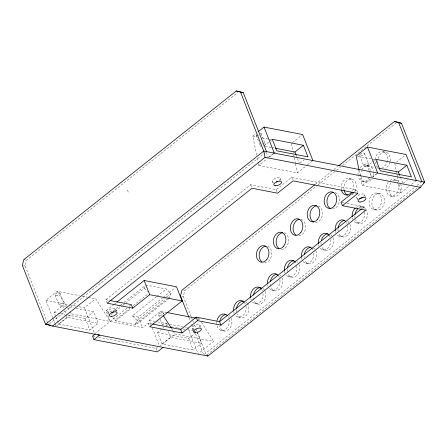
<?xml version="1.0" encoding="UTF-8"?>
<svg xmlns="http://www.w3.org/2000/svg" width="447" height="447" viewBox="0 0 447 447"><rect width="100%" height="100%" fill="white"/><g stroke="black" fill="none" stroke-linecap="round" stroke-linejoin="round"><path stroke-width="0.34" stroke-dasharray="2.23 1.68" d="M47.55 322.857L25.127 265.937L26.569 260.193L238.022 92.339M191.171 316.526L183.27 296.473L184.712 290.729L317.487 185.337M169.217 298.317L135.894 324.768L135.547 323.896L137.184 320.421L166.139 297.434M167.781 298.305L169.419 297.004L171.056 293.528L166.25 288.969L145.912 285.041L144.208 288.349L126.183 302.658M52.59 317.415L45.84 300.283L57.132 291.321L79.477 295.635M256.656 155.176L252.745 136.044L255.969 133.485M55.629 316.336L54.109 312.481L62.58 305.759L66.637 306.541M263.836 146.007L271.776 139.704M49.405 323.93L263.227 154.204M263.769 153.768L265.412 152.466M55.881 316.979L58.663 324.041L67.134 317.32L98.234 323.326L93.68 311.766L76.102 308.374M268.39 157.567L273.151 153.785M273.681 153.366L276.33 151.265M56.624 325.874L71.615 313.973L142.61 327.685L148.253 323.203L152.31 323.986M258.478 164.055L258.757 165.424L267.323 158.624M269.463 156.925L274.279 153.097M79.024 306.692L84.438 307.737L95.731 298.775L110.213 321.427L106.012 310.766L114.175 304.278M292.416 142.649L302.63 134.536M107.213 303.195L105.833 299.691L250.638 184.745L276.185 189.679L291.712 177.358L356.55 189.88L357.93 193.383M67.631 315.096L85.209 318.487L93.68 311.766M114.723 303.848L116.354 302.552M113.13 311.062L120.232 305.424M120.779 304.988L121.875 304.122M124.059 302.384L145.364 285.471M58.663 324.041L89.763 330.048L98.234 323.326M300.021 163.155L304.256 159.791M110.884 314.8L112.521 313.498M115.253 311.33L122.355 305.692M122.903 305.262L125.635 303.094M127.037 308.072L94.686 333.753L84.438 307.737M129.211 306.346L131.384 304.625M258.757 165.424L297.356 172.877L306.994 165.228M307.525 164.803L312.878 160.551M135.894 324.768L115.549 320.84L115.203 319.963L129.954 308.257M133.234 305.653L147.985 293.947M115.549 320.84L130.848 308.698M137.184 320.421L132.379 315.856L156.416 296.774M156.964 296.339L166.25 288.969M132.379 315.856L138.408 317.018L162.362 298.004M162.904 297.573L175.425 287.633M166.686 296.998L171.056 293.528M135.547 323.896L167.234 298.741M315.258 184.365L333.289 170.056M333.836 169.62L337.658 166.586M318.035 184.902L340.435 167.122M342.62 165.384L357.376 153.673M357.918 153.243L397.26 122.014M151.03 324.701L149.281 320.259L160.568 311.296L165.988 312.341M197.116 331.741L201.67 343.302L193.205 350.023L162.105 344.017L157.551 332.456L163.898 327.416M369.043 170.475L367.272 165.982L372.038 162.2M372.569 161.78L374.681 160.099M98.698 337.312L156.009 348.381L157.422 347.258M162.105 344.017L170.57 337.295L201.67 343.302M372.357 177.124L376.592 173.76M159.529 346.274L175.051 333.948L213.649 341.402L198.127 353.728M354.41 191.579L356.55 189.88M359.12 170.368L362.199 185.399L371.831 177.75M372.368 177.325L376.648 173.922M198.094 319.605L199.172 318.75L199.91 319.912M396.394 162.194L406.072 154.511M157.551 332.456L188.651 338.463L195.004 333.423M362.165 208.442L364.35 206.704L365.272 209.04M403.457 183.13L407.692 179.767M362.199 185.399L400.797 192.853L409.363 186.053M411.503 184.354L415.783 180.951M204.229 354.365L414.766 187.243M416.95 185.505L421.325 182.035M207.006 354.901L417.543 187.779M419.727 186.041L420.823 185.175M383.286 151.695L386.063 152.231M252.745 136.044L256.807 136.832M262.221 137.877L268.993 139.185M269.675 139.319L271.703 139.71M357.539 156.282L372.435 159.16M373.111 159.294L375.145 159.685M366.344 165.139L369.121 165.675M265.188 146.264L271.273 147.443M271.949 147.571L274.654 148.091M367.272 165.982L374.033 167.284M376.737 167.809L378.089 168.066M394.321 179.722L397.098 180.258M349.409 178.582L352.186 179.118M362.266 181.387L365.043 181.923M377.385 193.165A8.387 6.191 -79.1 0 1 379.475 206.894A8.387 6.191 -79.1 0 1 369.177 203.804A8.387 6.191 -79.1 0 1 377.385 193.165L380.162 193.702A8.387 6.191 -79.1 0 1 382.252 207.43A8.387 6.191 -79.1 0 1 371.954 204.34A8.387 6.191 -79.1 0 1 380.162 193.702M390.242 195.965L393.019 196.501M341.692 202.329L344.358 202.843M347.023 203.363L364.35 206.704M360.45 206.609L363.227 207.145M373.306 209.408L376.083 209.945M356.371 222.852L359.148 223.388M339.435 236.295L342.212 236.832M322.499 249.739L325.276 250.275M305.821 263.255L308.598 263.791M288.622 276.632L291.399 277.168M271.687 290.075L274.464 290.611M254.751 303.519L257.528 304.055M23.792 259.657L26.569 260.193M183.605 290.516L184.712 290.729M23.462 265.613L25.127 265.937M181.605 296.154L183.27 296.473M237.815 316.962L240.592 317.499M105.833 299.691L109.197 300.339M82.187 296.16L87.606 297.205M88.282 297.339L95.731 298.775M197.814 318.487L199.172 318.75M220.879 330.406L223.656 330.942M106.012 310.766L112.041 311.928M45.84 300.283L68.866 304.731M69.542 304.86L76.314 306.167M149.281 320.259L154.696 321.304M157.405 321.829L166.887 323.662M169.597 324.181L182.46 326.668M185.17 327.187L186.522 327.45M69.341 307.067L73.397 307.849M166.016 325.734L168.72 326.26M171.424 326.779L174.805 327.433M175.481 327.562L177.509 327.953M178.185 328.087L180.214 328.478M182.918 328.998L184.946 329.394M187.651 329.914L193.059 330.959M193.735 331.087L196.44 331.613M54.109 312.481L59.518 313.526M60.194 313.66L64.927 314.571M92.557 336.127L95.971 336.787M144.208 288.349L147.616 291.656M112.773 317.599L115.203 319.963M201.396 322.237L213.649 341.402M160.568 311.296L162.797 314.783M171.709 328.724L172.827 330.467M173.196 331.048L175.051 333.948M57.132 291.321L69.754 311.073M70.129 311.654L71.615 313.973M399.64 175.196L400.149 176.481M400.4 177.124L402.931 183.549M364.456 153.394L368.596 163.904M369.3 171.117L371.574 176.9M359.662 155.483L363.802 165.999M364.456 194.562L365.836 198.066M356.79 197.909L357.712 200.245M296.199 155.221L297.21 157.791M297.467 158.434L299.239 162.931M291.712 177.358L293.092 180.862M280.18 178.292L281.56 181.795M261.014 133.418L265.155 143.928M266.367 152.427L268.139 156.925M256.226 135.508L260.366 146.024M276.185 189.679L277.565 193.182M272.514 181.633L273.201 183.387M250.638 184.745L252.019 188.248M199.893 325.192L201.273 328.696M191.422 317.174L193.462 322.348M194.484 324.935L195.758 328.171M196.01 328.819L206.201 354.689M189.159 317.929L190.176 320.516M191.707 324.399L193.741 329.573M193.998 330.221L203.424 354.153M192.227 328.539L193.378 331.456M187.88 327.712L197.876 353.091M188.651 338.463L193.205 350.023M127.44 190.042L128.82 193.545M169.419 297.004L169.765 297.881M163.339 313.04L163.825 314.275M168.295 331.518L170.57 337.295M158.545 315.129L160.009 318.84M160.249 319.46L162.686 325.639M152.282 327.874L159.277 345.637M148.253 323.203L149.633 326.707M156.009 348.381L156.931 350.716M138.408 317.018L142.61 327.685M115.617 308.916L116.997 312.419M107.95 312.263L109.102 315.18M85.209 318.487L89.763 330.048M59.898 293.064L64.038 303.574M62.58 305.759L63.591 308.329M64.603 310.9L67.134 317.32M55.11 295.154L59.25 305.664M52.841 318.052L54.836 323.125M55.087 323.762L55.836 325.662M47.801 323.505L48.315 324.796M394.779 163.473L396.182 170.307M396.321 170.989L396.74 173.039M396.88 173.721L397.299 175.772M397.439 176.453L398.556 181.923M399.115 184.656L400.797 192.853M291.343 143.498L293.578 154.433M293.718 155.115L294.137 157.165M294.277 157.847L295.4 163.311M295.54 163.993L297.356 172.877M257.221 157.908L258.338 163.373M359.924 154.478A2.621 1.151 -21.5 0 1 364.098 153.12A2.621 1.151 -21.5 0 1 362.467 155.517A2.621 1.151 -21.5 0 1 359.673 154.852M260.383 133.066A2.621 1.151 -21.5 0 1 261.003 134.055M259.238 135.458A2.621 1.151 -21.5 0 1 258.601 135.692M256.857 135.866A2.621 1.151 -21.5 0 1 256.489 134.502M264.523 143.576A2.621 1.151 -21.5 0 1 264.892 144.94M260.998 146.376A2.621 1.151 -21.5 0 1 260.372 145.387M262.138 143.984A2.621 1.151 -21.5 0 1 262.78 143.75M167.469 324.187A2.621 1.151 -21.5 0 1 165.06 325.824M162.607 325.349A2.621 1.151 -21.5 0 1 164.462 323.606A2.621 1.151 -21.5 0 1 167.234 323.332M392.801 181.007A8.387 6.191 -79.1 0 1 399.797 182.236M400.702 183.896A8.387 6.191 -79.1 0 1 398.299 194.97A8.387 6.191 -79.1 0 1 389.98 194.009A8.387 6.191 -79.1 0 1 390.929 182.773M358.93 207.894A8.387 6.191 -79.1 0 1 366.981 211.202A8.387 6.191 -79.1 0 1 363.78 222.399A8.387 6.191 -79.1 0 1 355.538 219.751M355.019 217.784A8.387 6.191 -79.1 0 1 354.918 215.644M347.76 221.326A8.387 6.191 -79.1 0 1 348.99 222.567M349.895 224.232A8.387 6.191 -79.1 0 1 347.012 235.72A8.387 6.191 -79.1 0 1 338.602 233.194M338.083 231.228A8.387 6.191 -79.1 0 1 337.982 229.087M330.825 234.77A8.387 6.191 -79.1 0 1 332.054 236.01M332.959 237.675A8.387 6.191 -79.1 0 1 330.076 249.163A8.387 6.191 -79.1 0 1 321.667 246.638M321.147 244.671A8.387 6.191 -79.1 0 1 321.047 242.531M313.66 248.051A8.387 6.191 -79.1 0 1 314.934 249.219M315.9 250.817A8.387 6.191 -79.1 0 1 313.381 262.406A8.387 6.191 -79.1 0 1 304.86 260.377M304.128 257.411A8.387 6.191 -79.1 0 1 304.094 256.338M296.953 261.657A8.387 6.191 -79.1 0 1 297.803 262.434M299.088 264.563A8.387 6.191 -79.1 0 1 296.205 276.05A8.387 6.191 -79.1 0 1 287.795 273.525M287.276 271.558A8.387 6.191 -79.1 0 1 287.175 269.418M280.018 275.101A8.387 6.191 -79.1 0 1 280.867 275.877M282.152 278.006A8.387 6.191 -79.1 0 1 277.71 290.416A8.387 6.191 -79.1 0 1 270.239 282.862M263.076 288.544A8.387 6.191 -79.1 0 1 264.311 289.785M265.216 291.45A8.387 6.191 -79.1 0 1 260.774 303.859A8.387 6.191 -79.1 0 1 253.298 296.305M246.141 301.988A8.387 6.191 -79.1 0 1 246.995 302.764M247.37 303.228A8.387 6.191 -79.1 0 1 246.107 315.733A8.387 6.191 -79.1 0 1 236.988 313.855M236.469 311.889A8.387 6.191 -79.1 0 1 236.362 309.749M229.205 315.431A8.387 6.191 -79.1 0 1 230.06 316.208M231.345 318.337A8.387 6.191 -79.1 0 1 227.953 330.188A8.387 6.191 -79.1 0 1 219.656 326.008M390.024 180.471A8.387 6.191 -79.1 0 1 397.925 183.359M398.143 183.991A8.387 6.191 -79.1 0 1 395.204 194.719A8.387 6.191 -79.1 0 1 387.096 193.294A8.387 6.191 -79.1 0 1 388.152 182.236M356.153 207.358A8.387 6.191 -79.1 0 1 363.148 208.587M364.579 212.213A8.387 6.191 -79.1 0 1 361.17 221.74A8.387 6.191 -79.1 0 1 353.672 220.874M352.761 219.214A8.387 6.191 -79.1 0 1 352.37 217.924M346.554 222.545A8.387 6.191 -79.1 0 1 347.118 223.696M347.643 225.657A8.387 6.191 -79.1 0 1 344.475 234.982A8.387 6.191 -79.1 0 1 337.111 234.781M335.826 232.658A8.387 6.191 -79.1 0 1 335.434 231.367M329.618 235.988A8.387 6.191 -79.1 0 1 330.182 237.139M330.769 239.626A8.387 6.191 -79.1 0 1 327.115 248.767A8.387 6.191 -79.1 0 1 319.801 247.761M318.89 246.101A8.387 6.191 -79.1 0 1 318.499 244.811M312.514 249.169A8.387 6.191 -79.1 0 1 313.123 250.281M313.85 253.248A8.387 6.191 -79.1 0 1 309.469 262.668A8.387 6.191 -79.1 0 1 302.083 259.841M301.842 259.232A8.387 6.191 -79.1 0 1 301.49 257.919M296.83 265.993A8.387 6.191 -79.1 0 1 293.428 275.514A8.387 6.191 -79.1 0 1 285.929 274.648M285.018 272.988A8.387 6.191 -79.1 0 1 284.499 271.022M278.47 275.805A8.387 6.191 -79.1 0 1 279.375 277.47M279.962 279.956A8.387 6.191 -79.1 0 1 276.302 289.097A8.387 6.191 -79.1 0 1 268.988 288.091M268.083 286.432A8.387 6.191 -79.1 0 1 267.692 285.141M261.534 289.248A8.387 6.191 -79.1 0 1 262.439 290.913M263.026 293.4A8.387 6.191 -79.1 0 1 259.366 302.541A8.387 6.191 -79.1 0 1 252.052 301.535M251.147 299.876A8.387 6.191 -79.1 0 1 250.756 298.585M244.593 302.692A8.387 6.191 -79.1 0 1 245.241 303.764M246.023 306.324A8.387 6.191 -79.1 0 1 242.615 315.845A8.387 6.191 -79.1 0 1 235.116 314.979M234.211 313.319A8.387 6.191 -79.1 0 1 233.692 311.352M227.998 316.649A8.387 6.191 -79.1 0 1 228.568 317.8M229.087 319.767A8.387 6.191 -79.1 0 1 224.394 330.093A8.387 6.191 -79.1 0 1 216.879 325.477M216.65 323.74A8.387 6.191 -79.1 0 1 216.761 321.572M360.181 167.653A8.387 6.191 -79.1 0 1 370.474 170.748M370.574 172.888A8.387 6.191 -79.1 0 1 369.736 176.604M369.518 177.09A8.387 6.191 -79.1 0 1 363.327 181.577A8.387 6.191 -79.1 0 1 358.271 176.459M358.075 175.258A8.387 6.191 -79.1 0 1 359.092 169.435M375.016 159.657A8.387 6.191 -79.1 0 1 381.403 151.539A8.387 6.191 -79.1 0 1 387.504 158.182A8.387 6.191 -79.1 0 1 382.448 167.748M377.732 167.206A8.387 6.191 -79.1 0 1 374.972 160.199M341.206 189.221A8.387 6.191 -79.1 0 1 349.152 178.515A8.387 6.191 -79.1 0 1 351.895 191.763M361.869 169.972A8.387 6.191 -79.1 0 1 368.334 165.513A8.387 6.191 -79.1 0 1 373.251 171.285M373.351 173.425A8.387 6.191 -79.1 0 1 372.513 177.141M371.211 179.409A8.387 6.191 -79.1 0 1 360.919 176.314M360.852 175.794A8.387 6.191 -79.1 0 1 361.455 170.972M378.078 158.573A8.387 6.191 -79.1 0 1 385.666 152.136A8.387 6.191 -79.1 0 1 390.181 161.065M389.963 162.144A8.387 6.191 -79.1 0 1 385.225 168.284M377.855 162.87A8.387 6.191 -79.1 0 1 377.749 160.736M343.983 189.757A8.387 6.191 -79.1 0 1 351.929 179.051A8.387 6.191 -79.1 0 1 354.672 192.299M353.845 193.367A8.387 6.191 -79.1 0 1 351.353 195.171M318.314 206.006A8.387 6.191 -79.1 0 1 322.22 215.918A8.387 6.191 -79.1 0 1 314.235 222.254M335.25 192.562A8.387 6.191 -79.1 0 1 339.239 202.117A8.387 6.191 -79.1 0 1 331.696 208.933M301.122 219.382A8.387 6.191 -79.1 0 1 305.368 229.009A8.387 6.191 -79.1 0 1 297.562 235.77M284.443 232.898A8.387 6.191 -79.1 0 1 288.432 242.453A8.387 6.191 -79.1 0 1 280.889 249.27M267.507 246.342A8.387 6.191 -79.1 0 1 271.413 256.248A8.387 6.191 -79.1 0 1 263.428 262.585M194.054 329.165A4.191 1.844 -21.5 0 1 192.836 326.723A4.191 1.844 -21.5 0 1 198.63 324.583A4.191 1.844 -21.5 0 1 198.837 327.4M108.962 312.827A4.191 1.844 -21.5 0 1 109.007 310.056A4.191 1.844 -21.5 0 1 114.605 308.346A4.191 1.844 -21.5 0 1 114.561 311.123M357.801 198.479A4.191 1.844 -21.5 0 1 357.846 195.702A4.191 1.844 -21.5 0 1 363.445 193.998A4.191 1.844 -21.5 0 1 363.4 196.775M273.525 182.203A4.191 1.844 -21.5 0 1 273.57 179.426A4.191 1.844 -21.5 0 1 279.168 177.722A4.191 1.844 -21.5 0 1 279.124 180.499M56.249 295.551A2.621 1.151 -21.5 0 0 59.976 293.355A2.621 1.151 -21.5 0 0 56.283 293.422A2.621 1.151 -21.5 0 0 56.249 295.551M159.685 315.526A2.621 1.151 -21.5 0 0 163.418 313.33A2.621 1.151 -21.5 0 0 159.724 313.397A2.621 1.151 -21.5 0 0 159.685 315.526M364.942 166.39A2.621 1.151 -21.5 0 0 368.674 164.2A2.621 1.151 -21.5 0 0 364.981 164.267A2.621 1.151 -21.5 0 0 364.942 166.39M60.39 306.061A2.621 1.151 -21.5 0 0 64.117 303.865A2.621 1.151 -21.5 0 0 60.423 303.932A2.621 1.151 -21.5 0 0 60.39 306.061"/><path stroke-width="0.67" d="M266.507 151.594L243.319 92.736L236.34 90.937L23.792 259.657L22.35 265.401L45.538 324.259L52.517 326.059L207.883 356.063L420.431 187.343L424.65 182.136L401.462 123.277L394.483 121.478L338.753 165.714M258.12 131.781L264.032 127.082L302.63 134.536L312.878 160.551M52.517 326.059L265.065 157.344L420.431 187.343M275.33 148.225L294.936 152.008L303.401 145.286L307.961 156.852L276.855 150.846L272.301 139.285L303.401 145.286M116.896 302.122L144.118 280.515L176.515 286.773L182.097 300.943L149.633 326.707L182.08 332.97L197.602 320.65L220.93 325.153L365.73 210.213L342.408 205.704L341.027 202.2L353.337 192.428M94.909 334.261L92.557 336.127L93.937 339.631L157.389 351.884L163.038 347.403M342.408 205.704L357.93 193.383L293.092 180.862L277.565 193.182L252.019 188.248L107.213 303.195L132.765 308.128L149.7 294.685L182.097 300.943M93.937 339.631L99.586 335.149L97.781 334.607M314.71 184.801L181.935 290.192L180.493 295.936L188.902 317.286M416.319 180.527L406.072 154.511L367.473 147.057L356.181 156.02L358.98 169.687M152.986 324.12L180.7 329.467L196.222 317.147L219.55 321.65L361.617 208.878M378.765 168.201L398.378 171.983L406.843 165.261L411.396 176.828L380.296 170.821L375.743 159.261L406.843 165.261M423.555 183.007L424.65 182.136L263.73 151.064L45.538 324.259L47.756 324.69M236.34 90.937L243.319 92.736M394.483 121.478L401.462 123.277M109.867 300.468L131.384 304.625L132.765 308.128M166.664 312.475L195.786 318.096M48.315 324.796L50.902 325.299M206.933 355.577L207.883 356.063M163.172 315.364L171.341 328.143M398.685 122.741L421.873 181.599M398.378 171.983L399.64 175.196M367.473 147.057L377.721 173.073M294.936 152.008L295.948 154.578M264.032 127.082L274.279 153.097M240.542 92.199L263.73 151.064L265.065 157.344M219.55 321.65L220.93 325.153M196.222 317.147L197.602 320.65M180.7 329.467L182.08 332.97M144.118 280.515L149.7 294.685M355.03 214.554A8.387 6.191 -79.1 0 1 357.946 208.676M338.088 227.998A8.387 6.191 -79.1 0 1 344.682 220.399M321.371 240.369A8.387 6.191 -79.1 0 1 327.746 233.842M304.351 254.164A8.387 6.191 -79.1 0 1 310.536 247.314M287.499 267.256A8.387 6.191 -79.1 0 1 293.875 260.735M270.346 281.772A8.387 6.191 -79.1 0 1 276.939 274.179M253.41 295.221A8.387 6.191 -79.1 0 1 261.087 287.684M236.474 308.665A8.387 6.191 -79.1 0 1 243.067 301.066M219.756 321.03A8.387 6.191 -79.1 0 1 226.132 314.509M352.175 216.722A8.387 6.191 -79.1 0 1 355.169 208.14M335.306 230.691A8.387 6.191 -79.1 0 1 338.468 221.371A8.387 6.191 -79.1 0 1 345.833 221.567M318.303 243.609A8.387 6.191 -79.1 0 1 321.963 234.468A8.387 6.191 -79.1 0 1 329.277 235.474M301.407 257.405A8.387 6.191 -79.1 0 1 304.781 248.102A8.387 6.191 -79.1 0 1 312.157 248.683M284.432 270.496A8.387 6.191 -79.1 0 1 288.091 261.355A8.387 6.191 -79.1 0 1 295.406 262.361M267.496 283.94A8.387 6.191 -79.1 0 1 270.91 274.989A8.387 6.191 -79.1 0 1 278.09 275.341M250.56 297.384A8.387 6.191 -79.1 0 1 253.969 288.432A8.387 6.191 -79.1 0 1 261.154 288.784M233.625 310.827A8.387 6.191 -79.1 0 1 237.033 301.876A8.387 6.191 -79.1 0 1 244.218 302.228M216.979 320.493A8.387 6.191 -79.1 0 1 227.283 315.671M351.498 192.316A8.387 6.191 -79.1 0 1 341.329 189.902M347.598 195.183A8.387 6.191 -79.1 0 1 344.106 190.439M313.727 222.07A8.387 6.191 -79.1 0 1 310.179 213.063A8.387 6.191 -79.1 0 1 316.711 205.821M330.663 208.626A8.387 6.191 -79.1 0 1 327.115 199.619A8.387 6.191 -79.1 0 1 333.646 192.378M296.059 235.116A8.387 6.191 -79.1 0 1 293.316 226.143A8.387 6.191 -79.1 0 1 299.501 219.293M278.894 248.403A8.387 6.191 -79.1 0 1 276.458 239.234A8.387 6.191 -79.1 0 1 282.834 232.708M261.959 261.847A8.387 6.191 -79.1 0 1 259.523 252.678A8.387 6.191 -79.1 0 1 265.898 246.152M113.734 311.688A4.191 1.844 -21.5 0 1 111.75 312.554M362.578 197.334A4.191 1.844 -21.5 0 1 359.567 198.446M277.341 181.549A4.191 1.844 -21.5 0 1 276.313 181.923M334.563 205.76A8.387 6.191 -79.1 0 0 332.473 192.026A8.387 6.191 -79.1 0 0 324.265 202.664A8.387 6.191 -79.1 0 0 334.563 205.76M317.627 219.203A8.387 6.191 -79.1 0 0 315.537 205.469A8.387 6.191 -79.1 0 0 307.329 216.108A8.387 6.191 -79.1 0 0 317.627 219.203M300.892 232.379A8.387 6.191 -79.1 0 0 298.345 218.846A8.387 6.191 -79.1 0 0 290.455 229.898A8.387 6.191 -79.1 0 0 300.892 232.379M283.756 246.09A8.387 6.191 -79.1 0 0 281.666 232.362A8.387 6.191 -79.1 0 0 273.458 243A8.387 6.191 -79.1 0 0 283.756 246.09M266.82 259.534A8.387 6.191 -79.1 0 0 264.73 245.805A8.387 6.191 -79.1 0 0 256.522 256.444A8.387 6.191 -79.1 0 0 266.82 259.534M111.158 316.398A4.191 1.844 -21.5 0 0 117.125 312.889A4.191 1.844 -21.5 0 0 111.214 312.995A4.191 1.844 -21.5 0 0 111.158 316.398M195.434 332.674A4.191 1.844 -21.5 0 0 201.401 329.165A4.191 1.844 -21.5 0 0 195.49 329.271A4.191 1.844 -21.5 0 0 195.434 332.674M359.997 202.044A4.191 1.844 -21.5 0 0 365.964 198.535A4.191 1.844 -21.5 0 0 360.053 198.641A4.191 1.844 -21.5 0 0 359.997 202.044M275.715 185.768A4.191 1.844 -21.5 0 0 281.683 182.259A4.191 1.844 -21.5 0 0 275.777 182.365A4.191 1.844 -21.5 0 0 275.715 185.768"/></g></svg>
